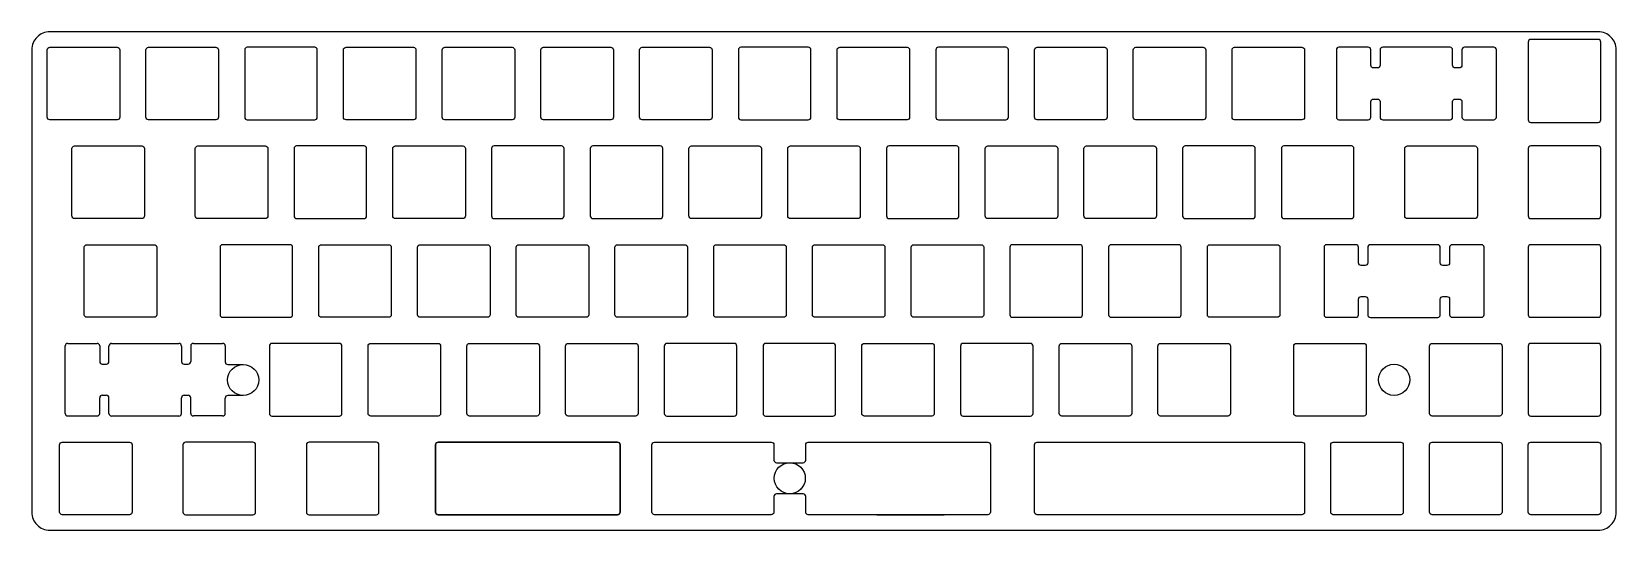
# Model space of a CAD drawing. Header units: millimetres. Extents: x 0 to 306, y -96 to 0.
import ezdxf

# ---------------------------------------------------------------- set-up
doc = ezdxf.new("R2010")
doc.units = ezdxf.units.MM
doc.layers.get('0').update_dxf_attribs({"linetype": 'CONTINUOUS'})

msp = doc.modelspace()

# ---------------------------------------------------------------- linework, layer by layer
for p, q in [((6.47, -73.64), (6.47, -60.64)), ((6.97, -60.14), (12.62, -60.14)), ((13.12, -60.64), (13.12, -63.64)), ((14.91, -63.64), (14.91, -60.65)), ((15.41, -60.15), (28.41, -60.15)), ((28.91, -60.65), (28.91, -63.64)), ((30.69, -60.64), (30.69, -63.64)), ((31.19, -60.14), (36.84, -60.14)), ((37.34, -60.64), (37.34, -63.7)), ((13.62, -64.14), (14.41, -64.14)), ((29.41, -64.14), (30.19, -64.14)), ((37.84, -64.2), (40.82, -64.2)), ((13.62, -70.14), (14.41, -70.14)), ((29.41, -70.14), (30.19, -70.14)), ((40.82, -70.2), (37.84, -70.2)), ((13.12, -73.64), (13.12, -70.64)), ((14.91, -73.65), (14.91, -70.64)), ((28.91, -73.65), (28.91, -70.64)), ((30.69, -73.64), (30.69, -70.64)), ((37.34, -73.64), (37.34, -70.7)), ((6.97, -74.14), (12.62, -74.14)), ((28.41, -74.15), (15.41, -74.15)), ((36.84, -74.14), (31.19, -74.14)), ((163.04, -79.2), (176.04, -79.2)), ((163.04, -93.2), (176.04, -93.2))]:
    msp.add_line(p, q)
for points in [[(305.75, -92.7), (305.75, -3.5, 0.414214), (302.25, 0), (3.5, 0, 0.414214), (0, -3.5), (0, -92.7, 0.414214), (3.5, -96.2), (302.25, -96.2, 0.414214)], [(16.5, -17), (3.5, -17, -0.414214), (3, -16.5), (3, -3.5, -0.414214), (3.5, -3), (16.5, -3, -0.414214), (17, -3.5), (17, -16.5, -0.414214)], [(36.05, -16.5, -0.414214), (35.55, -17), (22.55, -17, -0.414214), (22.05, -16.5), (22.05, -3.5, -0.414214), (22.55, -3), (35.55, -3, -0.414214), (36.05, -3.5)], [(55.1, -16.5), (55.1, -3.5, 0.414214), (54.6, -3), (41.6, -3, 0.414214), (41.1, -3.5), (41.1, -16.5, 0.414214), (41.6, -17), (54.6, -17, 0.414214)], [(73.65, -17), (60.65, -17, -0.414214), (60.15, -16.5), (60.15, -3.5, -0.414214), (60.65, -3), (73.65, -3, -0.414214), (74.15, -3.5), (74.15, -16.5, -0.414214)], [(93.2, -16.5, -0.414214), (92.7, -17), (79.7, -17, -0.414214), (79.2, -16.5), (79.2, -3.5, -0.414214), (79.7, -3), (92.7, -3, -0.414214), (93.2, -3.5)], [(98.75, -17, -0.414214), (98.25, -16.5), (98.25, -3.5, -0.414214), (98.75, -3), (111.75, -3, -0.414214), (112.25, -3.5), (112.25, -16.5, -0.414214), (111.75, -17)], [(130.8, -17), (117.8, -17, -0.414214), (117.3, -16.5), (117.3, -3.5, -0.414214), (117.8, -3), (130.8, -3, -0.414214), (131.3, -3.5), (131.3, -16.5, -0.414214)], [(150.35, -16.5), (150.35, -3.5, 0.414214), (149.85, -3), (136.85, -3, 0.414214), (136.35, -3.5), (136.35, -16.5, 0.414214), (136.85, -17), (149.85, -17, 0.414214)], [(155.4, -16.5), (155.4, -3.5, -0.414214), (155.9, -3), (168.9, -3, -0.414214), (169.4, -3.5), (169.4, -16.5, -0.414214), (168.9, -17), (155.9, -17, -0.414214)], [(187.95, -3), (174.95, -3, 0.414214), (174.45, -3.5), (174.45, -16.5, 0.414214), (174.95, -17), (187.95, -17, 0.414214), (188.45, -16.5), (188.45, -3.5, 0.414214)], [(207, -17), (194, -17, -0.414214), (193.5, -16.5), (193.5, -3.5, -0.414214), (194, -3), (207, -3, -0.414214), (207.5, -3.5), (207.5, -16.5, -0.414214)], [(213.05, -17, -0.414214), (212.55, -16.5), (212.55, -3.5, -0.414214), (213.05, -3), (226.05, -3, -0.414214), (226.55, -3.5), (226.55, -16.5, -0.414214), (226.05, -17)], [(232.1, -17, -0.414214), (231.6, -16.5), (231.6, -3.5, -0.414214), (232.1, -3), (245.1, -3, -0.414214), (245.6, -3.5), (245.6, -16.5, -0.414214), (245.1, -17)], [(274.67, -6.99, -0.414214), (274.17, -6.49), (274.17, -3.5, 0.414214), (273.67, -3), (260.67, -3, 0.414214), (260.17, -3.5), (260.17, -6.49, -0.414214), (259.67, -6.99), (258.89, -6.99, -0.414214), (258.39, -6.49), (258.39, -3.49, 0.414214), (257.89, -2.99), (252.24, -2.99, 0.414214), (251.74, -3.49), (251.74, -16.49, 0.414214), (252.24, -16.99), (257.89, -16.99, 0.414214), (258.39, -16.49), (258.39, -13.49, -0.414214), (258.89, -12.99), (259.67, -12.99, -0.414214), (260.17, -13.49), (260.17, -16.5, 0.414214), (260.67, -17), (273.67, -17, 0.414214), (274.17, -16.5), (274.17, -13.49, -0.414214), (274.67, -12.99), (275.46, -12.99, -0.414214), (275.96, -13.49), (275.96, -16.49, 0.414214), (276.46, -16.99), (282.11, -16.99, 0.414214), (282.61, -16.49), (282.61, -3.49, 0.414214), (282.11, -2.99), (276.46, -2.99, 0.414214), (275.96, -3.49), (275.96, -6.49, -0.414214), (275.46, -6.99)], [(302.75, -17), (302.75, -2, 0.414214), (302.25, -1.5), (289.25, -1.5, 0.414214), (288.75, -2), (288.75, -17, 0.414214), (289.25, -17.5), (302.25, -17.5, 0.414214)], [(21.26, -22.05, -0.414214), (21.76, -22.55), (21.76, -35.55, -0.414214), (21.26, -36.05), (8.26, -36.05, -0.414214), (7.76, -35.55), (7.76, -22.55, -0.414214), (8.26, -22.05)], [(31.57, -35.55), (31.57, -22.55, -0.414214), (32.07, -22.05), (45.07, -22.05, -0.414214), (45.57, -22.55), (45.57, -35.55, -0.414214), (45.07, -36.05), (32.07, -36.05, -0.414214)], [(64.62, -35.55), (64.62, -22.55, 0.414214), (64.12, -22.05), (51.12, -22.05, 0.414214), (50.62, -22.55), (50.62, -35.55, 0.414214), (51.12, -36.05), (64.12, -36.05, 0.414214)], [(70.17, -36.05, -0.414214), (69.67, -35.55), (69.67, -22.55, -0.414214), (70.17, -22.05), (83.18, -22.05, -0.414214), (83.68, -22.55), (83.68, -35.55, -0.414214), (83.18, -36.05)], [(102.22, -22.05), (89.22, -22.05, 0.414214), (88.72, -22.55), (88.72, -35.55, 0.414214), (89.22, -36.05), (102.22, -36.05, 0.414214), (102.73, -35.55), (102.73, -22.55, 0.414214)], [(121.78, -35.55), (121.78, -22.55, 0.414214), (121.27, -22.05), (108.28, -22.05, 0.414214), (107.78, -22.55), (107.78, -35.55, 0.414214), (108.28, -36.05), (121.27, -36.05, 0.414214)], [(140.32, -36.05), (127.33, -36.05, -0.414214), (126.82, -35.55), (126.82, -22.55, -0.414214), (127.33, -22.05), (140.32, -22.05, -0.414214), (140.82, -22.55), (140.82, -35.55, -0.414214)], [(145.88, -22.55, -0.414214), (146.38, -22.05), (159.38, -22.05, -0.414214), (159.88, -22.55), (159.88, -35.55, -0.414214), (159.38, -36.05), (146.38, -36.05, -0.414214), (145.88, -35.55)], [(178.42, -22.05), (165.43, -22.05, 0.414214), (164.93, -22.55), (164.93, -35.55, 0.414214), (165.43, -36.05), (178.42, -36.05, 0.414214), (178.92, -35.55), (178.92, -22.55, 0.414214)], [(197.48, -22.05, -0.414214), (197.98, -22.55), (197.98, -35.55, -0.414214), (197.48, -36.05), (184.48, -36.05, -0.414214), (183.98, -35.55), (183.98, -22.55, -0.414214), (184.48, -22.05)], [(203.03, -22.55, -0.414214), (203.53, -22.05), (216.53, -22.05, -0.414214), (217.03, -22.55), (217.03, -35.55, -0.414214), (216.53, -36.05), (203.53, -36.05, -0.414214), (203.03, -35.55)], [(236.08, -35.55), (236.08, -22.55, 0.414214), (235.58, -22.05), (222.57, -22.05, 0.414214), (222.07, -22.55), (222.07, -35.55, 0.414214), (222.57, -36.05), (235.58, -36.05, 0.414214)], [(255.13, -35.55), (255.13, -22.55, 0.414214), (254.63, -22.05), (241.62, -22.05, 0.414214), (241.12, -22.55), (241.12, -35.55, 0.414214), (241.62, -36.05), (254.63, -36.05, 0.414214)], [(278.44, -36.05), (265.44, -36.05, -0.414214), (264.94, -35.55), (264.94, -22.55, -0.414214), (265.44, -22.05), (278.44, -22.05, -0.414214), (278.94, -22.55), (278.94, -35.55, -0.414214)], [(302.25, -22.05), (289.25, -22.05, 0.414214), (288.75, -22.55), (288.75, -35.55, 0.414214), (289.25, -36.05), (302.25, -36.05, 0.414214), (302.75, -35.55), (302.75, -22.55, 0.414214)], [(23.64, -41.1, -0.414214), (24.14, -41.6), (24.14, -54.6, -0.414214), (23.64, -55.1), (10.64, -55.1, -0.414214), (10.14, -54.6), (10.14, -41.6, -0.414214), (10.64, -41.1)], [(49.84, -41.1), (36.84, -41.1, 0.414214), (36.34, -41.6), (36.34, -54.6, 0.414214), (36.84, -55.1), (49.84, -55.1, 0.414214), (50.34, -54.6), (50.34, -41.6, 0.414214)], [(55.89, -55.1, -0.414214), (55.39, -54.6), (55.39, -41.6, -0.414214), (55.89, -41.1), (68.89, -41.1, -0.414214), (69.39, -41.6), (69.39, -54.6, -0.414214), (68.89, -55.1)], [(87.94, -41.1, -0.414214), (88.44, -41.6), (88.44, -54.6, -0.414214), (87.94, -55.1), (74.94, -55.1, -0.414214), (74.44, -54.6), (74.44, -41.6, -0.414214), (74.94, -41.1)], [(107.49, -54.6, -0.414214), (106.99, -55.1), (93.99, -55.1, -0.414214), (93.49, -54.6), (93.49, -41.6, -0.414214), (93.99, -41.1), (106.99, -41.1, -0.414214), (107.49, -41.6)], [(113.04, -55.1, -0.414214), (112.54, -54.6), (112.54, -41.6, -0.414214), (113.04, -41.1), (126.04, -41.1, -0.414214), (126.54, -41.6), (126.54, -54.6, -0.414214), (126.04, -55.1)], [(131.59, -54.6), (131.59, -41.6, -0.414214), (132.09, -41.1), (145.09, -41.1, -0.414214), (145.59, -41.6), (145.59, -54.6, -0.414214), (145.09, -55.1), (132.09, -55.1, -0.414214)], [(164.14, -55.1), (151.14, -55.1, -0.414214), (150.64, -54.6), (150.64, -41.6, -0.414214), (151.14, -41.1), (164.14, -41.1, -0.414214), (164.64, -41.6), (164.64, -54.6, -0.414214)], [(183.19, -55.1), (170.19, -55.1, -0.414214), (169.69, -54.6), (169.69, -41.6, -0.414214), (170.19, -41.1), (183.19, -41.1, -0.414214), (183.69, -41.6), (183.69, -54.6, -0.414214)], [(202.24, -41.1), (189.24, -41.1, 0.414214), (188.74, -41.6), (188.74, -54.6, 0.414214), (189.24, -55.1), (202.24, -55.1, 0.414214), (202.74, -54.6), (202.74, -41.6, 0.414214)], [(221.79, -54.6), (221.79, -41.6, 0.414214), (221.29, -41.1), (208.29, -41.1, 0.414214), (207.79, -41.6), (207.79, -54.6, 0.414214), (208.29, -55.1), (221.29, -55.1, 0.414214)], [(226.84, -54.6), (226.84, -41.6, -0.414214), (227.34, -41.1), (240.34, -41.1, -0.414214), (240.84, -41.6), (240.84, -54.6, -0.414214), (240.34, -55.1), (227.34, -55.1, -0.414214)], [(272.29, -45.1, -0.414214), (271.79, -44.6), (271.79, -41.61, 0.414214), (271.29, -41.11), (258.29, -41.11, 0.414214), (257.79, -41.61), (257.79, -44.6, -0.414214), (257.29, -45.1), (256.51, -45.1, -0.414214), (256.01, -44.6), (256.01, -41.6, 0.414214), (255.51, -41.1), (249.86, -41.1, 0.414214), (249.36, -41.6), (249.36, -54.6, 0.414214), (249.86, -55.1), (255.51, -55.1, 0.414214), (256.01, -54.6), (256.01, -51.6, -0.414214), (256.51, -51.1), (257.29, -51.1, -0.414214), (257.79, -51.6), (257.79, -54.61, 0.414214), (258.29, -55.11), (271.29, -55.11, 0.414214), (271.79, -54.61), (271.79, -51.6, -0.414214), (272.29, -51.1), (273.08, -51.1, -0.414214), (273.58, -51.6), (273.58, -54.6, 0.414214), (274.08, -55.1), (279.73, -55.1, 0.414214), (280.23, -54.6), (280.23, -41.6, 0.414214), (279.73, -41.1), (274.08, -41.1, 0.414214), (273.58, -41.6), (273.58, -44.6, -0.414214), (273.08, -45.1)], [(302.25, -41.1), (289.25, -41.1, 0.414214), (288.75, -41.6), (288.75, -54.6, 0.414214), (289.25, -55.1), (302.25, -55.1, 0.414214), (302.75, -54.6), (302.75, -41.6, 0.414214)], [(59.86, -73.65), (59.86, -60.65, 0.414214), (59.36, -60.15), (46.36, -60.15, 0.414214), (45.86, -60.65), (45.86, -73.65, 0.414214), (46.36, -74.15), (59.36, -74.15, 0.414214)], [(78.91, -73.65, -0.414214), (78.41, -74.15), (65.41, -74.15, -0.414214), (64.91, -73.65), (64.91, -60.65, -0.414214), (65.41, -60.15), (78.41, -60.15, -0.414214), (78.91, -60.65)], [(97.96, -73.65, -0.414214), (97.46, -74.15), (84.46, -74.15, -0.414214), (83.96, -73.65), (83.96, -60.65, -0.414214), (84.46, -60.15), (97.46, -60.15, -0.414214), (97.96, -60.65)], [(117.01, -73.65, -0.414214), (116.51, -74.15), (103.51, -74.15, -0.414214), (103.01, -73.65), (103.01, -60.65, -0.414214), (103.51, -60.15), (116.51, -60.15, -0.414214), (117.01, -60.65)], [(136.06, -73.65), (136.06, -60.65, 0.414214), (135.56, -60.15), (122.56, -60.15, 0.414214), (122.06, -60.65), (122.06, -73.65, 0.414214), (122.56, -74.15), (135.56, -74.15, 0.414214)], [(154.61, -60.15), (141.61, -60.15, 0.414214), (141.11, -60.65), (141.11, -73.65, 0.414214), (141.61, -74.15), (154.61, -74.15, 0.414214), (155.11, -73.65), (155.11, -60.65, 0.414214)], [(160.66, -74.15, -0.414214), (160.16, -73.65), (160.16, -60.65, -0.414214), (160.66, -60.15), (173.66, -60.15, -0.414214), (174.16, -60.65), (174.16, -73.65, -0.414214), (173.66, -74.15)], [(192.71, -60.15), (179.71, -60.15, 0.414214), (179.21, -60.65), (179.21, -73.65, 0.414214), (179.71, -74.15), (192.71, -74.15, 0.414214), (193.21, -73.65), (193.21, -60.65, 0.414214)], [(211.76, -60.15, -0.414214), (212.26, -60.65), (212.26, -73.65, -0.414214), (211.76, -74.15), (198.76, -74.15, -0.414214), (198.26, -73.65), (198.26, -60.65, -0.414214), (198.76, -60.15)], [(230.81, -60.15, -0.414214), (231.31, -60.65), (231.31, -73.65, -0.414214), (230.81, -74.15), (217.81, -74.15, -0.414214), (217.31, -73.65), (217.31, -60.65, -0.414214), (217.81, -60.15)], [(244.01, -74.15, -0.414214), (243.51, -73.65), (243.51, -60.65, -0.414214), (244.01, -60.15), (257.01, -60.15, -0.414214), (257.51, -60.65), (257.51, -73.65, -0.414214), (257.01, -74.15)], [(283.2, -60.15, -0.414214), (283.7, -60.65), (283.7, -73.65, -0.414214), (283.2, -74.15), (270.2, -74.15, -0.414214), (269.7, -73.65), (269.7, -60.65, -0.414214), (270.2, -60.15)], [(302.75, -73.65), (302.75, -60.65, 0.414214), (302.25, -60.15), (289.25, -60.15, 0.414214), (288.75, -60.65), (288.75, -73.65, 0.414214), (289.25, -74.15), (302.25, -74.15, 0.414214)], [(19.38, -92.7, -0.414214), (18.88, -93.2), (5.88, -93.2, -0.414214), (5.38, -92.7), (5.38, -79.7, -0.414214), (5.88, -79.2), (18.88, -79.2, -0.414214), (19.38, -79.7)], [(43.19, -92.7), (43.19, -79.7, 0.414214), (42.69, -79.2), (29.69, -79.2, 0.414214), (29.19, -79.7), (29.19, -92.7, 0.414214), (29.69, -93.2), (42.69, -93.2, 0.414214)], [(67.01, -92.7), (67.01, -79.7, 0.414214), (66.51, -79.2), (53.51, -79.2, 0.414214), (53.01, -79.7), (53.01, -92.7, 0.414214), (53.51, -93.2), (66.51, -93.2, 0.414214)], [(77.91, -79.7), (77.91, -92.7, 0.414214), (78.41, -93.2), (84.06, -93.2), (107.39, -93.19), (113.04, -93.19, 0.414214), (113.54, -92.69), (113.54, -79.69, 0.414214), (113.04, -79.19), (107.39, -79.19), (84.06, -79.2), (78.41, -79.2, 0.414214)], [(77.91, -79.7, -0.414214), (78.41, -79.2), (84.06, -79.2), (107.39, -79.19), (113.04, -79.19, -0.414214), (113.54, -79.69), (113.54, -92.69, -0.414214), (113.04, -93.19), (107.39, -93.19), (84.06, -93.2), (78.41, -93.2, -0.414214), (77.91, -92.7)], [(149.34, -79.7, -0.414214), (149.84, -79.2), (155.49, -79.2), (178.83, -79.19), (184.48, -79.19, -0.414214), (184.98, -79.69), (184.98, -92.69, -0.414214), (184.48, -93.19), (178.83, -93.19), (155.49, -93.2), (149.84, -93.2, -0.414214), (149.34, -92.7), (149.34, -89.66, 0.414214), (148.84, -89.16), (143.71, -89.16, 0.414214), (143.21, -89.66), (143.21, -92.7, -0.414214), (142.71, -93.2), (120.18, -93.2, -0.414214), (119.68, -92.7), (119.68, -79.7, -0.414214), (120.18, -79.2), (142.71, -79.2, -0.414214), (143.21, -79.7), (143.21, -82.66, 0.414214), (143.71, -83.16), (148.84, -83.16, 0.414214), (149.34, -82.66)], [(245.6, -92.7, -0.414214), (245.1, -93.2), (232.1, -93.2), (207, -93.2), (194, -93.2, -0.414214), (193.5, -92.7), (193.5, -79.7, -0.414214), (194, -79.2), (207, -79.2), (232.1, -79.2), (245.1, -79.2, -0.414214), (245.6, -79.7)], [(264.65, -92.7, -0.414214), (264.15, -93.2), (251.15, -93.2, -0.414214), (250.65, -92.7), (250.65, -79.7, -0.414214), (251.15, -79.2), (264.15, -79.2, -0.414214), (264.65, -79.7)], [(270.2, -93.2, -0.414214), (269.7, -92.7), (269.7, -79.7, -0.414214), (270.2, -79.2), (283.2, -79.2, -0.414214), (283.7, -79.7), (283.7, -92.7, -0.414214), (283.2, -93.2)], [(288.75, -92.7), (288.75, -79.7, -0.414214), (289.25, -79.2), (302.25, -79.2, -0.414214), (302.75, -79.7), (302.75, -92.7, -0.414214), (302.25, -93.2), (289.25, -93.2, -0.414214)]]:
    msp.add_lwpolyline(points, format="xyb", close=True)
for centre in [(40.81, -67.2), (262.88, -67.16), (146.27, -86.16)]:
    msp.add_circle(centre, 3)
for centre, start, end in [((6.97, -60.64), 90, 180), ((12.62, -60.64), 0, 90), ((15.41, -60.65), 90, 180), ((28.41, -60.65), 0, 90), ((31.19, -60.64), 90, 180), ((36.84, -60.64), 0, 90), ((13.62, -63.64), 180, 270), ((14.41, -63.64), 270, 360), ((29.41, -63.64), 180, 270), ((30.19, -63.64), -90, 0), ((37.84, -63.7), 180, 270), ((13.62, -70.64), 90, 180), ((14.41, -70.64), 0, 90), ((29.41, -70.64), 90, 180), ((30.19, -70.64), 0, 90), ((37.84, -70.7), 90, 180), ((6.97, -73.64), 180, 270), ((12.62, -73.64), -90, 0), ((15.41, -73.65), 180, 270), ((28.41, -73.65), -90, 0), ((31.19, -73.64), 180, 270), ((36.84, -73.64), -90, 0)]:
    msp.add_arc(centre, 0.5, start, end)

doc.saveas('drawing.dxf')
